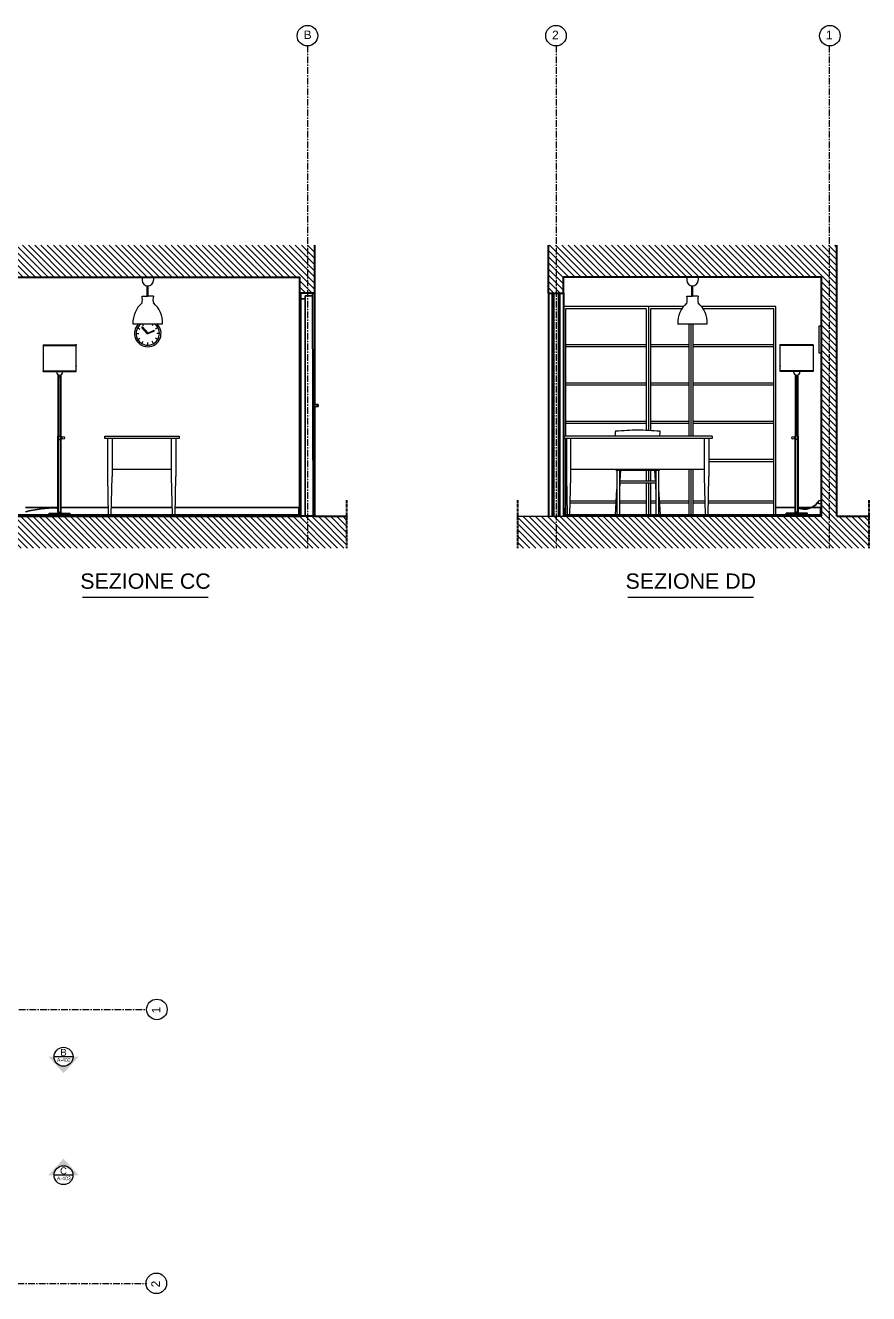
# Model space of a CAD drawing. Header units: millimetres. Extents: x 848 to 2740, y 743 to 2153.
# Drawn here: x 1946 to 2740, y 958 to 2151 of the extents above; entities that cross this region are included whole.
import ezdxf
from ezdxf.enums import TextEntityAlignment as Align

# ---------------------------------------------------------------- set-up
doc = ezdxf.new("R2010")
doc.units = ezdxf.units.MM
doc.linetypes.add('CENTERX2', pattern=[4, 2.5, -0.5, 0.5, -0.5])
for name, color, linetype, lineweight in [('A-FURN', 9, 'Continuous', 18), ('A-GLAZ-FULL', 140, 'Continuous', 25), ('A-WALL-FULL', 7, 'Continuous', 35), ('G-ANNO-DIM', 3, 'Continuous', 18)]:
    doc.layers.add(name, color=color, linetype=linetype, lineweight=lineweight)
doc.layers.add('ACCESSORI', color=2, linetype='Continuous')
doc.layers.add('PAVIMENTAZIONE', color=1, linetype='Continuous')
doc.styles.add('ARIAL', font='arial.ttf')
doc.styles.add('underline', font='arial.ttf')

# ---------------------------------------------------------------- blocks, each defined once
blk = doc.blocks.new('section plan')
h = blk.add_hatch(color=256)
h.dxf.hatch_style = 1
h.paths.add_polyline_path([(56.9, 0.3), (46.3, 0.3, -1), (10.7, 0.3), (0.1, 0.3), (28.5, -30.6)])
blk.add_line((46.3, 0.3), (10.7, 0.3))
blk.add_circle((28.5, 0.3), 17.8)
at = {"style": 'ARIAL'}
for tag, height, p in [('A', 13, (28.4, 8.6)), ('A-301', 7, (29, -5.7))]:
    blk.add_attdef(tag, text='', height=height, dxfattribs=at).set_placement(p, align=Align.MIDDLE_CENTER)

msp = doc.modelspace()

# ---------------------------------------------------------------- hatches: boundary and pattern name
at = {"layer": 'A-FURN'}
h = msp.add_hatch(dxfattribs=at)
h.set_pattern_fill('ANSI31', color=256, scale=1.3, angle=270)
h.paths.add_polyline_path([(1149.5, 1944.5), (878, 1944.5), (878, 1689.5), (848, 1689.5), (848, 1659.5), (1178.6, 1659.5), (1178.6, 1689.5), (1149.5, 1689.5)])
h.paths.add_polyline_path([(1135.5, 1914.5), (1135.5, 1689.5), (892.3, 1689.5), (892.3, 1914.5)], flags=16)
h.paths.add_polyline_path([(918.7, 1824.1), (918.7, 1824.1), (918.7, 1824.5), (912.7, 1824.5), (912.7, 1824, 1.015248)], flags=0)
h.paths.add_polyline_path([(1115.2, 1900), (1115.2, 1763.5), (1135.5, 1763.5), (1135.5, 1761.5), (1128.5, 1761.5), (1128.5, 1725.5), (1129.1, 1696.5), (1115.2, 1696.5), (1115.2, 1732.5), (1086, 1732.5), (1086, 1732, -0.414214), (1085.5, 1731.5), (1081.7, 1731.5), (1082.3, 1719.7), (1048.6, 1719.7), (1049.2, 1731.5), (1045.5, 1731.5, -0.414214), (1045, 1732), (1045, 1732.5), (1002.5, 1732.5), (1002.5, 1761.5), (995.5, 1761.5), (995.5, 1763.5), (999.3, 1763.5), (999.3, 1900), (993.3, 1894), (993.3, 1793.1), (993.7, 1793.1), (993.7, 1794.7), (999, 1794.7), (999, 1789.5), (993.7, 1789.5), (993.7, 1791.1), (986.4, 1791.1), (986.4, 1793.1), (993.3, 1793.1), (993.3, 1894), (921.2, 1894), (921.2, 1849.5), (931.2, 1849.5), (931.2, 1825), (900.2, 1825), (900.2, 1849.5), (915.2, 1849.5), (915.2, 1900)], flags=0)
h.paths.add_polyline_path([(1013.9, 1889.5), (1019.3, 1889.5, 0.127701), (1019.3, 1883.2, -0.229639), (1027.9, 1863.5), (999.9, 1863.5, -0.181592), (1005.3, 1879.9), (1005.3, 1894), (1013.9, 1894)], flags=0)
h.paths.add_polyline_path([(894.8, 1867), (894.8, 1842), (892.3, 1842), (892.3, 1867)], flags=0)
h.paths.add_polyline_path([(925.7, 1691), (925.7, 1690.5), (924.7, 1690.5), (924.7, 1689.5), (923.7, 1689.5), (923.7, 1690.5), (907.7, 1690.5), (907.7, 1689.5), (906.7, 1689.5), (906.7, 1690.5), (905.7, 1690.5), (905.7, 1691), (914.5, 1691, -1), (914.5, 1692), (914.5, 1695.9, -0.325381), (895.6, 1701.3), (895.6, 1700.8, -0.414214), (895, 1700.2), (892.6, 1700.2), (892.6, 1697.5), (892.3, 1697.5), (892.3, 1705.5), (892.6, 1705.5), (892.6, 1702.7), (895, 1702.7, -0.414214), (895.6, 1702.1), (895.6, 1701.7, 0.130405), (902.3, 1696.5), (914.5, 1696.5), (914.5, 1763.5), (914.7, 1763.5), (914.7, 1819.2), (916.7, 1819.2), (916.7, 1763.5), (917, 1763.5), (917, 1762.8), (917.7, 1762.8), (917.7, 1762.1), (917.9, 1762.1, -0.944336), (920.4, 1762, -0.931585), (917.9, 1761.8), (917.7, 1761.8), (917.7, 1761.1), (917, 1761.1), (917, 1692, -1), (917, 1691)], flags=0)
edge = h.paths.add_edge_path(flags=0)
edge.add_line((1086.5, 1768), (1086, 1754.4))
edge.add_arc((1085.5, 1754.4), 0.5, 272.0384, 358.0347, ccw=False)
edge.add_spline(control_points=[(1085.5, 1753.9), (1085.1, 1753.9), (1084.8, 1753.9), (1084.4, 1753.9)], knot_values=[35.979915, 35.979915, 35.979915, 35.979915, 36.942199, 36.942199, 36.942199, 36.942199], degree=3, periodic=0)
edge.add_arc((1085.5, 1754.4), 0.5, 272.0398, 358.0347)
edge.add_line((1086, 1754.4), (1086.5, 1768))
edge.add_arc((1086, 1768), 0.5, 360, 445.9753)
edge.add_spline(control_points=[(1086, 1768.5), (1079.1, 1769), (1065.5, 1770), (1051.8, 1769), (1044.9, 1768.5)], knot_values=[0.46492, 0.46492, 0.46492, 0.46492, 21.023796, 41.582672, 41.582672, 41.582672, 41.582672], degree=3, periodic=0)
edge.add_arc((1086, 1768), 0.5, 0, 85.9753, ccw=False)
h.paths.add_polyline_path([(1044.9, 1755.5), (1038.5, 1755.5), (1038.5, 1758.5), (1044.8, 1758.5)], flags=0)
edge = h.paths.add_edge_path(flags=0)
edge.add_arc((898.4, 1793.5), 12.5, -17.2202, 17.2202, ccw=False)
edge.add_spline(control_points=[(910.3, 1789.8), (910.1, 1789.6), (909.9, 1789.5), (909.7, 1789.5)], knot_values=[0, 0, 0, 0, 0.687428, 0.687428, 0.687428, 0.687428], degree=3, periodic=0)
edge.add_line((909.7, 1789.5), (897.7, 1789.5))
edge.add_spline(control_points=[(897.7, 1789.5), (897.4, 1789.5), (897.2, 1789.6), (897, 1789.8)], knot_values=[0, 0, 0, 0, 0.687428, 0.687428, 0.687428, 0.687428], degree=3, periodic=0)
edge.add_arc((908.9, 1793.5), 12.5, 162.7798, 197.2202, ccw=False)
edge.add_spline(control_points=[(897, 1797.2), (897.2, 1797.3), (897.4, 1797.5), (897.7, 1797.5)], knot_values=[0, 0, 0, 0, 0.687428, 0.687428, 0.687428, 0.687428], degree=3, periodic=0)
edge.add_line((897.7, 1797.5), (909.7, 1797.5))
edge.add_spline(control_points=[(909.7, 1797.5), (909.9, 1797.5), (910.1, 1797.3), (910.3, 1797.2)], knot_values=[0.726786, 0.726786, 0.726786, 0.726786, 1.414214, 1.414214, 1.414214, 1.414214], degree=3, periodic=0)
h.paths.add_polyline_path([(908, 1796, -0.265564), (908, 1791), (899.3, 1791, -0.265564), (899.3, 1796)], flags=0)
h.paths.add_polyline_path([(908, 1795.5), (908, 1791.5), (899.3, 1791.5), (899.3, 1795.5)], flags=0)
h.paths.add_polyline_path([(905.9, 1794.5), (905.9, 1792.5), (907.8, 1792.5), (907.8, 1792.2), (906.1, 1792.2), (906.1, 1792.5), (905.6, 1792.5), (905.6, 1792.2), (903.9, 1792.2), (903.9, 1792.5), (903.4, 1792.5), (903.4, 1792.2), (901.7, 1792.2), (901.7, 1792.5), (901.2, 1792.5), (901.2, 1792.2), (899.5, 1792.2), (899.5, 1792.5), (901.5, 1792.5), (901.5, 1794.5)], flags=0)
h.paths.add_polyline_path([(1135.5, 1797), (1135.5, 1789, -0.175458)], flags=16)
h.paths.add_polyline_path([(1021.5, 1752, -1), (1019.5, 1752, -1)], flags=0)
h.paths.add_polyline_path([(1021.5, 1739, -1), (1019.5, 1739, -1)], flags=0)
h.paths.add_polyline_path([(1135.2, 1705.5), (1135.5, 1705.5), (1135.5, 1697.5), (1135.2, 1697.5)], flags=0)
h.paths.add_polyline_path([(1683.9, 1944.5), (1369.5, 1944.5), (1369.5, 1899.5), (1383.5, 1899.5), (1383.5, 1914.5), (1669.9, 1914.5), (1669.9, 1689.5), (1383.5, 1689.5), (1369.5, 1689.5), (1339.5, 1689.5), (1339.5, 1659.5), (1713.9, 1659.5), (1713.9, 1689.5), (1683.9, 1689.5)])
h.paths.add_polyline_path([(2218.3, 1944.5), (1903.9, 1944.5), (1903.9, 1689.5), (1873.9, 1689.5), (1873.9, 1659.5), (2248.3, 1659.5), (2248.3, 1689.5), (2218.3, 1689.5), (2204.3, 1689.5), (1917.9, 1689.5), (1917.9, 1914.5), (2204.3, 1914.5), (2204.3, 1899.5), (2218.3, 1899.5)])
h.paths.add_polyline_path([(2709.7, 1944.5), (2438.3, 1944.5), (2438.3, 1899.5), (2452.3, 1899.5), (2452.3, 1914.5), (2695.4, 1914.5), (2695.4, 1689.5), (2453.1, 1689.5), (2409.1, 1689.5), (2409.1, 1659.5), (2739.7, 1659.5), (2739.7, 1689.5), (2709.7, 1689.5)])
at = {"layer": 'G-ANNO-DIM'}
h = msp.add_hatch(color=256, dxfattribs=at)
h.dxf.hatch_style = 1
h.paths.add_polyline_path([(1967.6, 1069.5), (1972.9, 1069.5, -1), (1990.7, 1069.5), (1996, 1069.5), (1981.8, 1085)])

# ---------------------------------------------------------------- linework, layer by layer
at = {"layer": 'A-FURN'}
for p, q in [((2055.7, 1914.5), (2066.5, 1914.5)), ((2452.3, 1886.8), (2452.3, 1690.8)), ((2565.2, 1886.8), (2452.3, 1886.8)), ((2532.3, 1886.8), (2532.3, 1770.5)), ((2652.3, 1886.8), (2582.5, 1886.8)), ((2652.3, 1690.8), (2652.3, 1886.8)), ((2530.3, 1884.8), (2454.3, 1884.8)), ((2454.3, 1884.8), (2454.3, 1764.8)), ((2454.3, 1884.8), (2454.3, 1884.3)), ((2530.3, 1884.8), (2530.3, 1770.6)), ((2563.7, 1884.8), (2534.3, 1884.8)), ((2534.3, 1884.8), (2534.3, 1770.4)), ((2650.3, 1884.8), (2583.9, 1884.8)), ((2650.3, 1690.8), (2650.3, 1884.8)), ((2052, 1866.7), (2053.7, 1865.7)), ((2055.4, 1866.9), (2056.1, 1867.6)), ((2060.7, 1861.2), (2055.4, 1866.9)), ((2055.9, 1870.5), (2056.8, 1868.8)), ((2061.4, 1861.8), (2056.1, 1867.6)), ((2061.1, 1870.5), (2061.1, 1870)), ((2061.3, 1861.9), (2067.1, 1864.6)), ((2061.6, 1861.4), (2067.3, 1864)), ((2066.3, 1870.5), (2065.3, 1868.8)), ((2067.1, 1864.6), (2067.3, 1864)), ((2070.2, 1866.7), (2068.4, 1865.7)), ((2570.3, 1870.5), (2570.3, 1764.8)), ((2572.3, 1870.5), (2572.3, 1764.8)), ((2574.3, 1870.5), (2574.3, 1764.8)), ((1962.7, 1850.8), (1993.7, 1850.8)), ((1962.7, 1850.8), (1962.7, 1825.8)), ((1962.7, 1850.3), (1993.7, 1850.3)), ((1993.7, 1825.8), (1993.7, 1850.8)), ((2050.6, 1861.5), (2052.6, 1861.5)), ((2052, 1856.2), (2053.7, 1857.2)), ((2055.8, 1852.4), (2056.8, 1854.1)), ((2061.1, 1851), (2061.1, 1853)), ((2066.3, 1852.4), (2065.3, 1854.1)), ((2070.2, 1856.2), (2068.4, 1857.2)), ((2071.6, 1861.5), (2069.6, 1861.5)), ((2530.3, 1850.8), (2454.3, 1850.8)), ((2570.3, 1850.8), (2534.3, 1850.8)), ((2650.3, 1850.8), (2574.3, 1850.8)), ((2687.5, 1850.8), (2656.5, 1850.8)), ((2656.5, 1825.8), (2656.5, 1850.8)), ((2687.5, 1850.3), (2656.5, 1850.3)), ((2687.5, 1850.8), (2687.5, 1825.8)), ((2530.3, 1848.8), (2454.3, 1848.8)), ((2454.3, 1848.8), (2454.3, 1848.3)), ((2570.3, 1848.8), (2534.3, 1848.8)), ((2650.3, 1848.8), (2574.3, 1848.8)), ((1962.7, 1825.8), (1962.7, 1826.3)), ((1962.7, 1826.3), (1993.7, 1826.3)), ((2687.5, 1826.3), (2656.5, 1826.3)), ((2687.5, 1825.8), (2687.5, 1826.3)), ((1962.7, 1825.8), (1993.7, 1825.8)), ((1975.2, 1825.3), (1975.2, 1825.8)), ((1979.2, 1820.5), (1977.2, 1820.5)), ((1981.2, 1825.3), (1981.2, 1825.8)), ((1981.5, 1825.4), (1981.2, 1825.4)), ((2530.3, 1814.8), (2454.3, 1814.8)), ((2570.3, 1814.8), (2534.3, 1814.8)), ((2650.3, 1814.8), (2574.3, 1814.8)), ((2687.5, 1825.8), (2656.5, 1825.8)), ((2668.7, 1825.4), (2669, 1825.4)), ((2669, 1825.3), (2669, 1825.8)), ((2671, 1820.5), (2673, 1820.5)), ((2675, 1825.3), (2675, 1825.8)), ((2530.3, 1812.8), (2454.3, 1812.8)), ((2570.3, 1812.8), (2534.3, 1812.8)), ((2650.3, 1812.8), (2574.3, 1812.8)), ((2530.3, 1778.8), (2454.3, 1778.8)), ((2570.3, 1778.8), (2534.3, 1778.8)), ((2650.3, 1778.8), (2574.3, 1778.8)), ((2530.3, 1776.8), (2454.3, 1776.8)), ((2454.3, 1776.8), (2454.3, 1776.3)), ((2501.4, 1764.8), (2501.3, 1769.3)), ((2570.3, 1776.8), (2534.3, 1776.8)), ((2543.1, 1764.8), (2543.3, 1769.3)), ((2650.3, 1776.8), (2574.3, 1776.8)), ((1976.9, 1764.8), (1979.4, 1764.8)), ((1976.9, 1762), (1979.4, 1762)), ((1976.9, 1761.8), (1979.4, 1761.8)), ((1980.1, 1764.1), (1979.4, 1764.1)), ((1980.1, 1762.4), (1979.4, 1762.4)), ((1980.1, 1762.4), (1980.1, 1764.1)), ((1980.1, 1763.4), (1980.4, 1763.4)), ((1980.1, 1763.1), (1980.4, 1763.1)), ((2020.6, 1764.8), (2090.6, 1764.8)), ((2020.6, 1762.8), (2020.6, 1764.8)), ((2090.6, 1762.8), (2020.6, 1762.8)), ((2023.6, 1726.8), (2023.6, 1762.8)), ((2027.6, 1762.8), (2027.6, 1726.8)), ((2083.6, 1726.8), (2083.6, 1762.8)), ((2087.6, 1762.8), (2087.6, 1726.8)), ((2090.6, 1764.8), (2090.6, 1762.8)), ((2592.3, 1764.8), (2452.3, 1764.8)), ((2452.3, 1762.8), (2452.3, 1764.8)), ((2592.3, 1762.8), (2452.3, 1762.8)), ((2454.3, 1762.8), (2454.3, 1690.8)), ((2455.3, 1762.8), (2455.3, 1726.8)), ((2459.3, 1726.8), (2459.3, 1762.8)), ((2585.3, 1726.8), (2585.3, 1762.8)), ((2589.3, 1762.8), (2589.3, 1726.8)), ((2592.3, 1764.8), (2592.3, 1762.8)), ((2670.1, 1763.4), (2669.8, 1763.4)), ((2670.1, 1763.1), (2669.8, 1763.1)), ((2670.1, 1762.4), (2670.1, 1764.1)), ((2670.1, 1764.1), (2670.8, 1764.1)), ((2670.1, 1762.4), (2670.8, 1762.4)), ((2673.3, 1764.8), (2670.8, 1764.8)), ((2673.3, 1762), (2670.8, 1762)), ((2673.3, 1761.8), (2670.8, 1761.8)), ((2455.3, 1742.8), (2454.3, 1742.8)), ((2650.3, 1742.8), (2589.3, 1742.8)), ((2027.6, 1733.8), (2083.6, 1733.8)), ((2455.3, 1740.8), (2454.3, 1740.8)), ((2454.3, 1740.8), (2454.3, 1740.3)), ((2459.3, 1733.8), (2585.3, 1733.8)), ((2501.8, 1733.3), (2501.8, 1733.8)), ((2502.3, 1732.8), (2542.3, 1732.8)), ((2502.6, 1732.8), (2502.6, 1690.8)), ((2505.1, 1732.8), (2505.1, 1690.8)), ((2506, 1732.8), (2505.5, 1722.8)), ((2530.3, 1732.8), (2530.3, 1722.8)), ((2532.3, 1732.8), (2532.3, 1722.8)), ((2534.3, 1732.8), (2534.3, 1722.8)), ((2539.1, 1722.8), (2538.5, 1732.8)), ((2539.5, 1732.8), (2539.5, 1690.8)), ((2542, 1732.8), (2542, 1690.8)), ((2542.8, 1733.3), (2542.8, 1733.8)), ((2570.3, 1733.8), (2570.3, 1690.8)), ((2572.3, 1733.8), (2572.3, 1690.8)), ((2574.3, 1733.8), (2574.3, 1690.8)), ((2650.3, 1740.8), (2589.3, 1740.8)), ((2024.3, 1690.8), (2023.6, 1726.8)), ((2026.8, 1690.8), (2027.6, 1726.8)), ((2084.3, 1690.8), (2083.6, 1726.8)), ((2086.8, 1690.8), (2087.6, 1726.8)), ((2455.3, 1726.8), (2456, 1690.8)), ((2458.5, 1690.8), (2459.3, 1726.8)), ((2505.1, 1722.8), (2539.5, 1722.8)), ((2505.1, 1721), (2539.5, 1721)), ((2505.4, 1721), (2505.1, 1715)), ((2530.3, 1721), (2530.3, 1690.8)), ((2532.3, 1721), (2532.3, 1690.8)), ((2534.3, 1721), (2534.3, 1690.8)), ((2539.5, 1715), (2539.2, 1721)), ((2586, 1690.8), (2585.3, 1726.8)), ((2588.5, 1690.8), (2589.3, 1726.8)), ((2501.3, 1690.8), (2502.6, 1715)), ((2542, 1715), (2543.3, 1690.8)), ((2455.8, 1703.8), (2454.3, 1703.8)), ((2455.8, 1701.8), (2454.3, 1701.8)), ((2502, 1703.8), (2458.8, 1703.8)), ((2501.9, 1701.8), (2458.8, 1701.8)), ((2530.3, 1703.8), (2505.1, 1703.8)), ((2530.3, 1701.8), (2505.1, 1701.8)), ((2539.5, 1703.8), (2534.3, 1703.8)), ((2539.5, 1701.8), (2534.3, 1701.8)), ((2570.3, 1703.8), (2542.6, 1703.8)), ((2570.3, 1701.8), (2542.7, 1701.8)), ((2585.8, 1703.8), (2574.3, 1703.8)), ((2585.8, 1701.8), (2574.3, 1701.8)), ((2650.3, 1703.8), (2588.8, 1703.8)), ((2650.3, 1701.8), (2588.8, 1701.8)), ((2692.1, 1703.4), (2692.1, 1702.1)), ((2695.1, 1704), (2692.7, 1704)), ((2692.7, 1701.5), (2695.1, 1701.5)), ((2695.1, 1701.5), (2695.1, 1704)), ((1968.2, 1692.3), (1988.2, 1692.3)), ((1968.2, 1691.8), (1968.2, 1692.3)), ((1968.2, 1691.8), (1988.2, 1691.8)), ((1969.2, 1691.8), (1969.2, 1690.8)), ((1969.2, 1690.8), (1970.2, 1690.8)), ((1970.2, 1690.8), (1970.2, 1691.8)), ((1976.9, 1693.3), (1979.4, 1693.3)), ((1986.2, 1690.8), (1986.2, 1691.8)), ((1987.2, 1690.8), (1986.2, 1690.8)), ((1987.2, 1691.8), (1987.2, 1690.8)), ((1988.2, 1691.8), (1988.2, 1692.3)), ((2024.3, 1690.8), (2026.8, 1690.8)), ((2084.3, 1690.8), (2086.8, 1690.8)), ((2409.1, 1689.5), (2653.1, 1689.5)), ((2456.9, 1690.8), (2459.4, 1690.8)), ((2502.1, 1690.8), (2503.4, 1690.8)), ((2503.4, 1690.8), (2505.9, 1690.8)), ((2540.3, 1690.8), (2542.8, 1690.8)), ((2544.1, 1690.8), (2542.8, 1690.8)), ((2586.9, 1690.8), (2589.4, 1690.8)), ((2682, 1692.3), (2662, 1692.3)), ((2662, 1691.8), (2662, 1692.3)), ((2682, 1691.8), (2662, 1691.8)), ((2663, 1691.8), (2663, 1690.8)), ((2663, 1690.8), (2664, 1690.8)), ((2664, 1690.8), (2664, 1691.8)), ((2673.3, 1693.3), (2670.8, 1693.3)), ((2680, 1690.8), (2680, 1691.8)), ((2681, 1690.8), (2680, 1690.8)), ((2681, 1691.8), (2681, 1690.8)), ((2682, 1691.8), (2682, 1692.3))]:
    msp.add_line(p, q, dxfattribs=at)
at = {"layer": 'A-FURN', "lineweight": 18}
for p, q in [((1981.5, 1825.4), (1981.5, 1825.8)), ((2668.7, 1825.4), (2668.7, 1825.8))]:
    msp.add_line(p, q, dxfattribs=at)
at = {"layer": 'A-FURN'}
for points in [[(2055.7, 1914.5), (2055.7, 1911.7)], [(2066.5, 1914.5), (2066.5, 1911.7)], [(2568.5, 1914.5), (2568.5, 1911.7)], [(2579.2, 1914.5), (2579.2, 1911.7)], [(2060.6, 1896.5), (2060.6, 1906.4)], [(2061.6, 1896.5), (2061.6, 1906.4)], [(2573.3, 1896.5), (2573.3, 1906.4)], [(2574.3, 1896.5), (2574.3, 1906.4)], [(2055.7, 1896.5), (2061.1, 1896.5)], [(2066.5, 1896.5), (2061.1, 1896.5)], [(2568.5, 1896.5), (2573.8, 1896.5)], [(2579.2, 1896.5), (2573.8, 1896.5)], [(2047.1, 1870.5), (2075.1, 1870.5)], [(2559.8, 1870.5), (2587.8, 1870.5)], [(2695.4, 1843.3), (2695.4, 1868.3), (2692.9, 1868.3), (2692.9, 1843.3), (2695.4, 1843.3)]]:
    msp.add_lwpolyline(points, dxfattribs=at)
at = {"layer": 'A-FURN', "lineweight": 35}
for points in [[(1977.2, 1764.8), (1977.2, 1822.5)], [(1979.2, 1764.8), (1979.2, 1822.5)], [(2671, 1764.8), (2671, 1822.5)], [(2673, 1764.8), (2673, 1822.5)], [(1976.9, 1693.3), (1976.9, 1764.8)], [(1979.4, 1693.3), (1979.4, 1764.8)], [(2670.8, 1693.3), (2670.8, 1764.8)], [(2673.3, 1693.3), (2673.3, 1764.8)]]:
    msp.add_lwpolyline(points, dxfattribs=at)
at = {"layer": 'A-FURN'}
for centre, radius in [((2061.1, 1861.5), 0.5), ((1981.6, 1763.3), 1.25), ((2668.5, 1763.3), 1.25)]:
    msp.add_circle(centre, radius, dxfattribs=at)
for centre, radius, start, end in [((2061.1, 1911.7), 5.39, 180, 0), ((2573.8, 1911.7), 5.39, 180, 0), ((2071.7, 1871.5), 24.6, 130.5068, 182.2392), ((2043.5, 1893.3), 12.6, 345.4453, 14.5547), ((2078.6, 1893.3), 12.6, 165.4453, 194.5547), ((2050.5, 1871.5), 24.6, 357.7608, 49.4932), ((2584.5, 1871.5), 24.6, 130.5068, 182.2392), ((2556.3, 1893.3), 12.6, 345.4453, 14.5547), ((2591.4, 1893.3), 12.6, 165.4453, 194.5547), ((2563.2, 1871.5), 24.6, 357.7608, 49.4932), ((2061.1, 1861.5), 12.5, 133.9455, 46.0545), ((2061.1, 1861.5), 11, 125.0968, 54.9032), ((1978.2, 1825.3), 3, 180, 0), ((2672, 1825.3), 3, 180, 0), ((2501.8, 1769.3), 0.5, 94.0836, 180), ((2542.8, 1769.3), 0.5, 0, 85.9164), ((2502.3, 1733.3), 0.5, 180, 270), ((2542.3, 1733.3), 0.5, 270, 0), ((1975.6, 1572.8), 124.6, 90.0047, 103.7814), ((1975.6, 1572.5), 124.6, 90.0047, 103.7814), ((1976.1, 1699.3), 1.91, 255.0998, 296.6991), ((1976.1, 1699.3), 2.3, 257.2569, 291.5316), ((2679, 1713), 16.5, 249.423, 322.4173), ((2679, 1712.8), 16.6, 249.8724, 321.9679), ((2692.7, 1703.4), 0.6, 90, 180), ((2692.7, 1702.1), 0.6, 180, 270), ((1976.9, 1692.8), 0.5, 90, 270), ((1979.4, 1692.8), 0.5, 270, 90), ((2670.8, 1692.8), 0.5, 90, 270), ((2673.3, 1692.8), 0.5, 270, 90)]:
    msp.add_arc(centre, radius, start, end, dxfattribs=at)
msp.add_open_spline([(2501.8, 1769.8), (2508.6, 1770.3), (2522.3, 1771.3), (2536, 1770.3), (2542.8, 1769.8)], degree=3, dxfattribs=at)
for p in [(1993.7, 1850.8), (2656.5, 1850.8), (1993.7, 1830.6), (1993.7, 1830.6), (2656.5, 1830.6), (2656.5, 1830.6)]:
    msp.add_point(p, dxfattribs=at)
at = {"layer": 'A-GLAZ-FULL'}
for p, q in [((2205.3, 1899.5), (2216.3, 1899.5)), ((2443.2, 1689.5), (2443.2, 1899.5)), ((2443.2, 1899.5), (2447.7, 1899.5)), ((2447.7, 1689.5), (2447.7, 1899.5)), ((2209.3, 1894), (2205.3, 1894)), ((2216.3, 1897), (2209.3, 1897))]:
    msp.add_line(p, q, dxfattribs=at)
for points in [[(2205.3, 1689.5), (2205.3, 1899.5)], [(2205.3, 1689.5), (2216.8, 1689.5), (2216.3, 1899.5)], [(2209.3, 1689.5), (2209.3, 1897)]]:
    msp.add_lwpolyline(points, dxfattribs=at)
at = {"layer": 'A-WALL-FULL'}
for p, q in [((2218.3, 1794.7), (2218.3, 1944.5)), ((2438.3, 1899.5), (2438.3, 1944.5)), ((2709.7, 1689.5), (2709.7, 1944.5)), ((1917.9, 1914.5), (2204.3, 1914.5)), ((2204.3, 1689.5), (2204.3, 1914.5)), ((2695.4, 1914.5), (2452.3, 1914.5)), ((2452.3, 1899.5), (2452.3, 1914.5)), ((2695.4, 1689.5), (2695.4, 1914.5)), ((2218.3, 1899.5), (2204.3, 1899.5)), ((2438.3, 1899.5), (2452.3, 1899.5)), ((2438.3, 1899.5), (2438.3, 1689.5)), ((2441.8, 1899.5), (2441.8, 1689.5)), ((2448.7, 1899.5), (2448.7, 1689.5)), ((2452.3, 1899.5), (2452.3, 1689.5)), ((2218.3, 1689.5), (2218.3, 1792.7)), ((1917.9, 1689.5), (2204.3, 1689.5)), ((2218.3, 1689.5), (2204.3, 1689.5)), ((2218.3, 1689.5), (2248.3, 1689.5)), ((2453.1, 1689.5), (2453.1, 1689.5)), ((2695.4, 1689.5), (2453.1, 1689.5)), ((2709.7, 1689.5), (2739.7, 1689.5))]:
    msp.add_line(p, q, dxfattribs=at)
at = {"layer": 'A-WALL-FULL', "linetype": 'CENTERX2'}
for p, q in [((2248.3, 1704.5), (2248.3, 1659.5)), ((2409.1, 1704.5), (2409.1, 1659.5)), ((2739.7, 1704.5), (2739.7, 1659.5))]:
    msp.add_line(p, q, dxfattribs=at)
at = {"layer": 'ACCESSORI'}
for points in [[(2204.5, 1794.7), (2204.5, 1792.7)], [(2204.5, 1794.7), (2205.3, 1794.7)], [(2204.5, 1792.7), (2205.3, 1792.7)], [(2217.3, 1796.3), (2216.6, 1796.3), (2216.6, 1791.1), (2217.3, 1791.1)], [(2217.3, 1796.3), (2217.3, 1791.1)], [(2221.4, 1794.7), (2217.3, 1794.7)], [(2221.4, 1792.7), (2217.3, 1792.7)], [(2221.4, 1794.7), (2221.4, 1792.7)], [(2452.3, 1698.8), (2452.3, 1706.8)], [(2452.3, 1706.8), (2452.6, 1706.8), (2452.6, 1698.8)], [(2695.1, 1698.8), (2695.1, 1706.8)], [(2695.1, 1706.8), (2695.4, 1706.8), (2695.4, 1698.8)], [(2452.3, 1698.8), (2452.6, 1698.8)], [(2695.1, 1698.8), (2695.4, 1698.8)]]:
    msp.add_lwpolyline(points, dxfattribs=at)
at = {"layer": 'G-ANNO-DIM', "linetype": 'CENTERX2', "ltscale": 2.5}
for p, q in [((2211.4, 2132.1), (2211.4, 1659.5)), ((2445.4, 2132.1), (2445.4, 1659.5)), ((2702.5, 2132.1), (2702.5, 1659.5)), ((1349.7, 1225.5), (2060.1, 1225.5)), ((1348.5, 967.7), (2060.1, 967.7))]:
    msp.add_line(p, q, dxfattribs=at)
at = {"layer": 'G-ANNO-DIM'}
for p, q in [((1999.6, 1613.3), (2118, 1613.3)), ((2513, 1613.3), (2631.3, 1613.3)), ((1990.7, 1069.5), (1972.9, 1069.5))]:
    msp.add_line(p, q, dxfattribs=at)
for centre, radius in [((2211.4, 2141.7), 9.66), ((2445.4, 2141.7), 9.66), ((2703.2, 2141.7), 9.66), ((2069.7, 1225.5), 9.66), ((1981.8, 1069.5), 8.89), ((2069.2, 967.7), 9.66)]:
    msp.add_circle(centre, radius, dxfattribs=at)
at = {"layer": 'PAVIMENTAZIONE'}
for p, q in [((1945.9, 1697.8), (1976.9, 1697.8)), ((1979.4, 1697.8), (2024.2, 1697.8)), ((2027, 1697.8), (2084.2, 1697.8)), ((2087, 1697.8), (2204.3, 1697.8)), ((2203.3, 1690.8), (2203.3, 1695.8)), ((2453.3, 1690.8), (2453.3, 1695.8)), ((2670.8, 1697.8), (2652.3, 1697.8)), ((2685.4, 1697.8), (2673.3, 1697.8)), ((2695.4, 1697.8), (2686.2, 1697.8)), ((2694.4, 1690.8), (2694.4, 1695.8))]:
    msp.add_line(p, q, dxfattribs=at)
for points in [[(1917.9, 1690.8), (2204.3, 1690.8)], [(2452.3, 1690.8), (2695.4, 1690.8)]]:
    msp.add_lwpolyline(points, dxfattribs=at)
for centre, start, end in [((2206.6, 1695.4), 134.0361, 172.8338), ((2449.9, 1695.4), 7.1662, 45.9639), ((2697.7, 1695.4), 134.0361, 172.8338)]:
    msp.add_arc(centre, 3.37, start, end, dxfattribs=at)

# ---------------------------------------------------------------- block references
at = {"layer": 'G-ANNO-DIM', "linetype": 'CENTERX2', "ltscale": 5, "xscale": 0.5, "yscale": 0.5, "zscale": 0.5}
msp.add_blockref('section plan', (1967.6, 1180.8), dxfattribs=at).add_auto_attribs({'A-301': 'A-402', 'A': 'B'})

# ---------------------------------------------------------------- texts
at = {"layer": 'G-ANNO-DIM', "style": 'underline'}
for s, p in [('SEZIONE CC', (1997.6, 1621.3)), ('SEZIONE DD', (2510.9, 1621.3))]:
    msp.add_text(s, height=14.38, dxfattribs=at).set_placement(p)
at = {"layer": 'G-ANNO-DIM', "linetype": 'CENTERX2', "ltscale": 5, "style": 'ARIAL'}
for tag, p in [('B', (2207.9, 2138.5)), ('2', (2441.7, 2138.4)), ('1', (2699.4, 2138.4))]:
    msp.add_attdef(tag, p, '', height=8, dxfattribs=at)
for tag, p in [('1', (2073, 1221.8)), ('2', (2072.5, 964))]:
    msp.add_attdef(tag, p, '', height=8, rotation=90, dxfattribs=at)
at = {"layer": 'G-ANNO-DIM', "style": 'ARIAL'}
for tag, height, p in [('C', 6.5, (1981.8, 1073.6)), ('A-403', 3.5, (1982.1, 1066.5))]:
    msp.add_attdef(tag, text='', height=height, dxfattribs=at).set_placement(p, align=Align.MIDDLE_CENTER)

doc.saveas('drawing.dxf')
